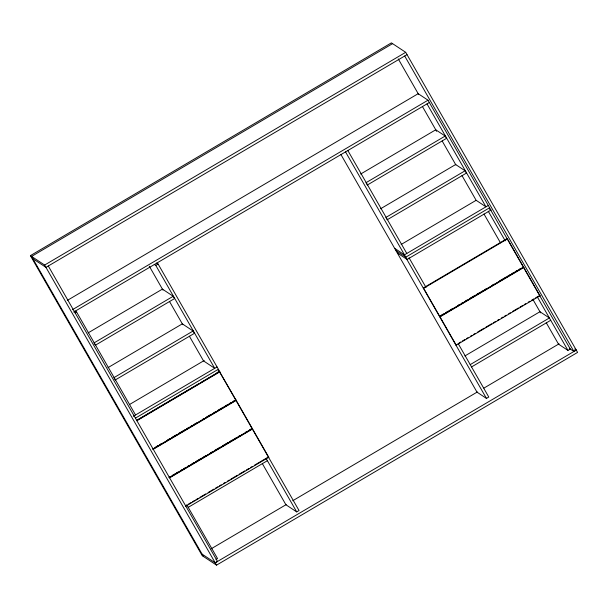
<?xml version="1.0" encoding="UTF-8"?>
<svg xmlns="http://www.w3.org/2000/svg" width="608" height="608" viewBox="0 0 608 608"><rect width="100%" height="100%" fill="white"/><g stroke="black" fill="none" stroke-linecap="round" stroke-linejoin="round"><path stroke-width="0.91" d="M30.4 255.634L391.4 42.864L405.696 52.318L577.6 352.404L216.539 565.136L202.236 555.682L30.4 255.634L31.586 256.416L392.586 43.639M203.422 556.457L31.525 256.371L44.635 265.05L405.696 52.318M407.026 54.636L45.965 267.36L32.847 258.689M67.488 300.306L418.182 93.685L428.017 100.198L490.945 210.072L407.124 259.456L397.29 252.951M72.413 309.708L428.017 100.198M73.743 312.026L429.347 102.509M75.05 312.945L76.6 312.033L135.546 414.968M154.28 264.396L155.777 265.384L158.095 264.016L219.701 371.579L136.694 420.485M88.137 332.88L162.42 289.119L173.212 296.263L174.542 298.581L95.365 345.222M360.658 174.04L435.754 129.793L445.2 136.04L446.523 138.358L367.346 185.007L366.024 182.689L445.2 136.04M173.212 296.263L94.035 342.912L94.924 344.455M108.034 367.62L182.316 323.859L193.108 331.003L194.438 333.313L115.262 379.962L113.932 377.652L193.108 331.003M380.555 208.78L455.65 164.532L465.09 170.78L466.42 173.098L387.243 219.746L385.92 217.428L465.09 170.78M129.36 404.609L204.227 360.506M401.151 244.484L476.018 200.374M488.292 205.443L404.472 254.828L394.638 248.315M133.228 416.336L217.048 366.951M489.622 207.761L405.802 257.138L395.968 250.633M135.371 418.167L218.371 369.261M216.988 372.689L218.53 371.777M136.45 420.485L199.105 383.564M200.739 382.607L219.45 371.579L236.056 400.148L153.056 449.046M136.846 420.744L219.845 371.838M507.452 238.898L507.057 238.632L423.236 288.017L423.632 288.276L507.452 238.898L523.663 267.201L439.842 316.586L439.447 316.327M155.914 446.872L158.354 445.428M159.98 444.471L161.614 443.513M167.306 440.154L169.746 438.718M171.372 437.76L177.072 434.401M178.699 433.443L185.212 429.613M186.838 428.648L189.278 427.211M190.904 426.254L192.531 425.296M194.165 424.338L196.604 422.894M202.297 419.543L203.923 418.585M206.37 417.141L211.25 414.268M213.689 412.832L216.136 411.388M217.763 410.43L223.455 407.079M225.082 406.114L227.529 404.677M229.155 403.72L230.782 402.762M233.221 401.326L234.848 400.36M152.806 449.046L235.813 400.14L236.208 400.398L252.419 428.708L169.412 477.614M153.201 449.304L236.208 400.398M440.268 315.848L443.521 313.926M445.96 312.489L448.4 311.053M450.026 310.095L452.474 308.651M457.353 305.778L459.792 304.342M461.419 303.377L463.053 302.419M465.492 300.983L467.119 300.025M469.558 298.589L475.258 295.23M476.885 294.272L479.324 292.828M480.951 291.87L482.577 290.913M484.211 289.955L486.651 288.519M492.343 285.16L493.97 284.202M499.67 280.843L506.183 277.012M507.809 276.055L510.249 274.611M511.875 273.653L513.502 272.696M515.128 271.738L517.575 270.294M519.202 269.336L520.828 268.379M523.807 267.459L523.42 267.201L439.599 316.586L439.994 316.844L523.807 267.459L540.018 295.762L456.205 345.146L455.81 344.888M169.016 477.348L170.643 476.391M172.277 475.433L174.716 473.997M176.343 473.039L177.969 472.074M180.409 470.638L182.035 469.68M183.669 468.722L185.296 467.765M187.735 466.321L189.362 465.363M191.801 463.927L194.248 462.49M195.875 461.533L201.567 458.174M203.194 457.216L205.641 455.78M210.52 452.899L212.96 451.463M214.586 450.505L220.286 447.146M222.726 445.71L228.426 442.35M230.052 441.393L232.492 439.956M234.118 438.999L235.744 438.034M238.192 436.597L239.818 435.64M245.51 432.28L247.137 431.323M249.584 429.886L252.024 428.45L252.419 428.708M169.168 477.607L252.168 428.708L252.563 428.967L268.774 457.269L185.767 506.175M169.556 477.865L252.563 428.967M459.063 342.973L460.689 342.015M462.316 341.05L464.763 339.614M466.389 338.656L468.016 337.698M470.455 336.254L472.082 335.297M473.716 334.339L475.342 333.382M477.782 331.945L484.295 328.107M485.921 327.15L491.614 323.79M493.24 322.833L495.687 321.396M497.314 320.439L498.94 319.474M501.38 318.037L503.006 317.08M504.632 316.122L506.266 315.164M508.706 313.72L510.332 312.763M512.772 311.326L518.472 307.967M520.098 307.01L522.538 305.573M524.164 304.616L525.791 303.658M528.238 302.214L529.864 301.256M531.491 300.299L533.93 298.862M535.557 297.905L538.81 295.982M185.379 505.917L187.006 504.959M188.518 504.062L191.072 502.558M192.599 501.661L194.324 500.642M195.86 499.738L198.398 498.241M199.941 497.329L205.717 493.932M208.103 492.526L213.856 489.136M215.452 488.194L217.93 486.734M219.534 485.792L221.183 484.819M223.615 483.383L225.249 482.425M227.696 480.981L229.33 480.016M230.949 479.066L237.492 475.213M239.088 474.27L244.834 470.881M246.407 469.954L248.915 468.479M250.481 467.56L252.183 466.556M254.547 465.158L265.24 458.858M265.939 458.447L268.379 457.011L268.774 457.269M188.206 507.346L267.383 460.697M464.854 355.969L539.95 311.729L549.389 317.976L470.212 364.625M471.542 366.936L550.719 320.287M211.082 548.849L286.239 504.572M292.775 500.718L477.386 391.947M483.922 388.102L559.079 343.824M340.875 154.447L477.022 392.168L486.461 398.415L488.786 397.047L458.12 343.497M546.25 322.734L558.516 344.151L567.963 350.398L570.281 349.03L490.55 209.813M215.992 559.459L217.535 558.547L186.869 505.005M262.329 463.57L285.92 504.762L296.712 511.906L299.037 510.538L219.306 371.321M202.099 554.139L215.209 562.818L217.466 561.404L48.283 265.992M569.286 348.369L573.884 351.416L576.209 350.048L574.674 349.03M215.209 562.818L576.27 350.094M489.432 209.076L490.945 210.072M523.268 266.942L523.663 267.201M539.63 295.503L540.018 295.762M156.606 263.028L158.095 264.016M218.204 370.591L219.701 371.579M235.661 399.882L236.056 400.148M75.111 311.045L76.6 312.033M404.7 56.004L573.884 351.416M427.021 103.877L485.974 206.811L476.14 200.306L461.989 175.598M488.232 211.181L505.218 240.836M537.297 296.856L567.963 350.398M398.255 58.892L418.517 94.27M422.378 106.43L436.643 131.336M442.183 141.018L455.856 164.897M483.976 213.993L500.49 242.828M533.041 299.668L540.588 312.846M347.844 150.526L406.798 253.46M409.055 257.83L426.041 287.485M345.526 151.894L407.124 259.456M423.632 288.276L439.842 316.586M439.994 316.844L456.205 345.146M406.737 259.198L486.461 398.415M155.777 265.384L214.723 368.319L203.536 360.909L189.384 336.209M266.046 458.356L296.712 511.906M149.302 266.213L162.974 290.092M169.579 301.621L182.788 324.68M44.635 265.05L216.539 565.136"/></g></svg>
